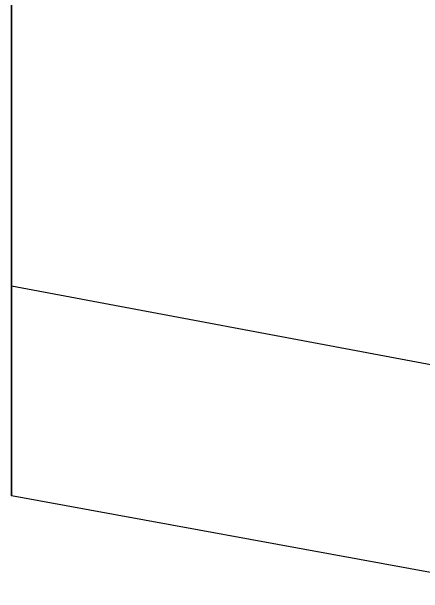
# Model space of a CAD drawing. Extents: x -429 to 429, y -1 to 209.
# Drawn here: x 0.008 to 0.01585, y -0.00186 to 0.00924 of the extents above; entities that cross this region are included whole.
import ezdxf

# ---------------------------------------------------------------- set-up
doc = ezdxf.new("R2010")
doc.units = 0

msp = doc.modelspace()

# ---------------------------------------------------------------- linework, layer by layer
at = {"layer": 'default', "color": 5, "linetype": 'CONTINUOUS'}
for p, q in [((0.008, 0.039, -0.87), (0.008, 0.004, -0.488)), ((0.008, 0), (0.008, 0.036, 0.264)), ((2.091, -0.387, -0.459), (0.008, 0.004, -0.488)), ((0.008, 0.004, -0.488), (0.008, 0)), ((2.09, -0.381, 0.063), (0.008, 0))]:
    msp.add_line(p, q, dxfattribs=at)

doc.saveas('drawing.dxf')
